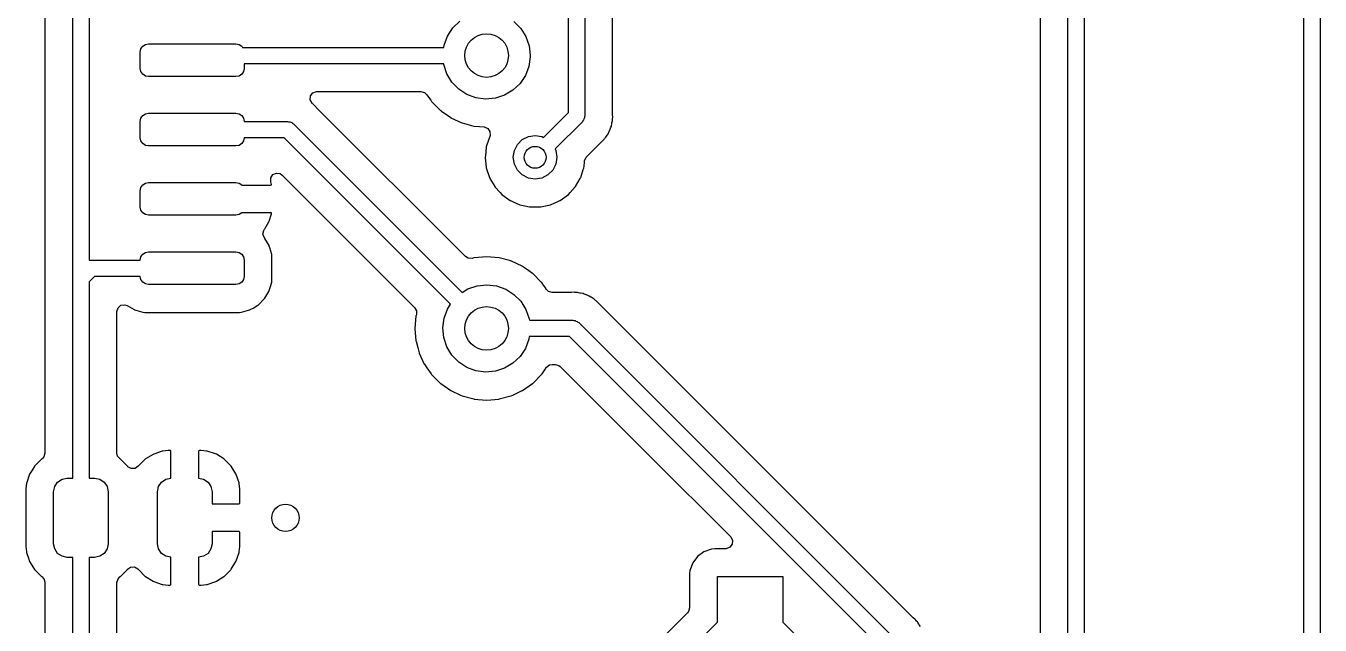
# Model space of a CAD drawing. Extents: x 41 to 172, y -227 to -42.
# Drawn here: x 79.96 to 103.66, y -87.06 to -76.08 of the extents above; entities that cross this region are included whole.
import ezdxf

# ---------------------------------------------------------------- set-up
doc = ezdxf.new("R2010")
doc.units = 0
doc.layers.add('BLACK', color=7, linetype='CONTINUOUS')

msp = doc.modelspace()

# ---------------------------------------------------------------- linework, layer by layer
at = {"layer": 'BLACK', "linetype": 'CONTINUOUS'}
for p, q in [((98.5285, -59.006), (98.5285, -116.261)), ((99.037, -116.524), (99.037, -58.969)), ((99.337, -59.0311), (99.337, -116.586)), ((103.355, -107.05), (103.355, -62.738)), ((103.655, -62.8001), (103.655, -107.05)), ((90.1895, -65.632), (90.1895, -77.7275)), ((89.8895, -77.6653), (89.8895, -65.6942)), ((90.698, -77.6905), (90.698, -65.7141)), ((80.815, -84.365), (80.815, -69.305)), ((81.115, -69.305), (81.115, -80.3731)), ((80.3065, -69.7646), (80.3065, -80.6443)), ((87.772, -76.1154), (87.8995, -75.9906)), ((88.8933, -75.9975), (89.019, -76.1241)), ((87.6144, -76.4329), (87.6754, -76.2653)), ((87.6754, -76.2653), (87.772, -76.1154)), ((89.019, -76.1241), (89.1135, -76.2753)), ((89.1135, -76.2753), (89.1721, -76.4438)), ((82.052, -76.558), (82.0634, -76.5006)), ((82.0634, -76.5006), (82.0959, -76.4519)), ((82.0959, -76.4519), (82.1446, -76.4194)), ((82.1446, -76.4194), (82.202, -76.408)), ((82.202, -76.408), (83.802, -76.408)), ((83.802, -76.408), (83.8594, -76.4194)), ((83.8594, -76.4194), (83.9081, -76.4519)), ((83.9081, -76.4519), (83.9208, -76.471)), ((83.9208, -76.471), (87.6096, -76.471)), ((87.6096, -76.471), (87.6144, -76.4329)), ((89.1721, -76.4438), (89.192, -76.621)), ((82.052, -76.858), (82.052, -76.558)), ((87.6079, -76.771), (83.952, -76.771)), ((83.952, -76.771), (83.952, -76.858)), ((87.6095, -76.7873), (87.6079, -76.771)), ((89.1917, -76.6433), (89.1669, -76.82)), ((89.192, -76.621), (89.1917, -76.6433)), ((82.0634, -76.9154), (82.052, -76.858)), ((82.0959, -76.9641), (82.0634, -76.9154)), ((82.1446, -76.9966), (82.0959, -76.9641)), ((82.202, -77.008), (82.1446, -76.9966)), ((83.802, -77.008), (82.202, -77.008)), ((83.8594, -76.9966), (83.802, -77.008)), ((83.9081, -76.9641), (83.8594, -76.9966)), ((83.9406, -76.9154), (83.9081, -76.9641)), ((83.952, -76.858), (83.9406, -76.9154)), ((87.6658, -76.9566), (87.6095, -76.7873)), ((87.7582, -77.1091), (87.6658, -76.9566)), ((89.1035, -76.9867), (89.0048, -77.1352)), ((89.1669, -76.82), (89.1035, -76.9867)), ((87.8821, -77.2374), (87.7582, -77.1091)), ((88.0313, -77.3351), (87.8821, -77.2374)), ((89.0048, -77.1352), (88.8757, -77.2582)), ((85.1628, -77.4323), (85.1679, -77.3615)), ((85.1969, -77.4946), (85.1628, -77.4323)), ((85.1679, -77.3615), (85.2104, -77.3046)), ((85.2104, -77.3046), (85.277, -77.2798)), ((85.277, -77.2798), (85.2859, -77.2795)), ((85.2859, -77.2795), (87.1901, -77.2795)), ((87.1901, -77.2795), (87.2582, -77.2995)), ((87.2582, -77.2995), (87.2933, -77.3332)), ((87.2933, -77.3332), (87.3131, -77.3615)), ((87.3131, -77.3615), (87.3688, -77.441)), ((87.3688, -77.441), (87.3858, -77.4653)), ((87.3858, -77.4653), (87.5477, -77.6272)), ((88.1985, -77.3972), (88.0313, -77.3351)), ((88.3752, -77.4208), (88.1985, -77.3972)), ((88.5529, -77.4047), (88.3752, -77.4208)), ((88.7225, -77.3495), (88.5529, -77.4047)), ((88.8757, -77.2582), (88.7225, -77.3495)), ((82.0634, -77.7706), (82.0959, -77.7219)), ((82.0959, -77.7219), (82.1446, -77.6894)), ((82.1446, -77.6894), (82.202, -77.678)), ((82.202, -77.678), (83.802, -77.678)), ((83.802, -77.678), (83.8594, -77.6894)), ((83.8594, -77.6894), (83.9081, -77.7219)), ((83.9081, -77.7219), (83.9406, -77.7706)), ((85.2059, -77.5036), (85.1969, -77.4946)), ((85.2087, -77.5064), (85.2059, -77.5036)), ((85.2452, -77.5406), (85.2087, -77.5064)), ((85.2604, -77.5549), (85.2452, -77.5406)), ((85.2647, -77.5616), (85.2604, -77.5549)), ((85.2727, -77.5704), (85.2647, -77.5616)), ((85.2647, -77.5616), (85.2647, -77.5616)), ((88.0066, -80.3044), (85.2727, -77.5704)), ((87.5477, -77.6272), (87.5522, -77.6304)), ((87.5522, -77.6304), (87.5522, -77.6304)), ((87.5522, -77.6304), (87.5693, -77.6423)), ((87.5693, -77.6423), (87.7353, -77.7585)), ((89.4342, -78.1207), (89.8895, -77.6653)), ((90.1895, -77.7275), (90.1844, -77.7466)), ((90.6986, -77.7023), (90.698, -77.6905)), ((90.7029, -77.7483), (90.6986, -77.7023)), ((82.052, -77.828), (82.0634, -77.7706)), ((82.052, -78.128), (82.052, -77.828)), ((83.9406, -77.7706), (83.952, -77.828)), ((83.952, -77.828), (84.749, -77.828)), ((84.749, -77.828), (84.7681, -77.8331)), ((84.7681, -77.8331), (84.7878, -77.8331)), ((84.7878, -77.8331), (84.8049, -77.843)), ((84.8049, -77.843), (84.824, -77.8481)), ((84.824, -77.8481), (84.838, -77.8621)), ((84.838, -77.8621), (84.8551, -77.8719)), ((84.8551, -77.8719), (87.9454, -80.9623)), ((87.7353, -77.7585), (87.7402, -77.7608)), ((87.7402, -77.7608), (87.7402, -77.7608)), ((87.7402, -77.7608), (87.9378, -77.853)), ((87.9378, -77.853), (87.9428, -77.8553)), ((87.9428, -77.8553), (87.9481, -77.8567)), ((87.9481, -77.8567), (87.9481, -77.8567)), ((87.9481, -77.8567), (88.1586, -77.9131)), ((88.1586, -77.9131), (88.1586, -77.9131)), ((88.1586, -77.9131), (88.1639, -77.9145)), ((88.1639, -77.9145), (88.2605, -77.923)), ((88.2605, -77.923), (88.3463, -77.9305)), ((88.3463, -77.9305), (88.4124, -77.9564)), ((88.4124, -77.9564), (88.4541, -78.0139)), ((90.1456, -77.8335), (89.6463, -78.3328)), ((90.1555, -77.8164), (90.1456, -77.8335)), ((90.1694, -77.8025), (90.1555, -77.8164)), ((90.1745, -77.7834), (90.1694, -77.8025)), ((90.1844, -77.7663), (90.1745, -77.7834)), ((90.1844, -77.7466), (90.1844, -77.7663)), ((90.6566, -77.9718), (90.662, -77.951)), ((90.662, -77.951), (90.6684, -77.9323)), ((90.6684, -77.9323), (90.6769, -77.9127)), ((90.6769, -77.9127), (90.6841, -77.867)), ((90.6841, -77.867), (90.6865, -77.8554)), ((90.6865, -77.8554), (90.696, -77.8183)), ((90.696, -77.8183), (90.698, -77.8107)), ((90.696, -77.8183), (90.696, -77.8183)), ((90.698, -77.7892), (90.6996, -77.7695)), ((90.698, -77.8107), (90.698, -77.7892)), ((90.6996, -77.7695), (90.7017, -77.7562)), ((90.7017, -77.7562), (90.7029, -77.7483)), ((82.0634, -78.1854), (82.052, -78.128)), ((82.0959, -78.2341), (82.0634, -78.1854)), ((83.9406, -78.1854), (83.9081, -78.2341)), ((83.952, -78.128), (83.9406, -78.1854)), ((84.6869, -78.128), (83.952, -78.128)), ((87.7337, -81.1748), (84.6869, -78.128)), ((88.4331, -78.1556), (88.3875, -78.2961)), ((88.4444, -78.1207), (88.4331, -78.1556)), ((88.4465, -78.1144), (88.4444, -78.1207)), ((88.4444, -78.1207), (88.4444, -78.1207)), ((88.4498, -78.1087), (88.4465, -78.1144)), ((88.4504, -78.1073), (88.4498, -78.1087)), ((88.458, -78.0848), (88.4504, -78.1073)), ((88.4541, -78.0139), (88.458, -78.0848)), ((88.9574, -78.2509), (89.0459, -78.1624)), ((89.0459, -78.1624), (89.1574, -78.1056)), ((89.1574, -78.1056), (89.281, -78.086)), ((89.281, -78.086), (89.4046, -78.1056)), ((89.4046, -78.1056), (89.4342, -78.1207)), ((90.4626, -78.2389), (90.5111, -78.1872)), ((90.5111, -78.1872), (90.5139, -78.1844)), ((90.5139, -78.1844), (90.5344, -78.1638)), ((90.5344, -78.1638), (90.5372, -78.1603)), ((90.5372, -78.1603), (90.5449, -78.1513)), ((90.5449, -78.1513), (90.553, -78.1426)), ((90.553, -78.1426), (90.5765, -78.1176)), ((90.5765, -78.1176), (90.5868, -78.0988)), ((90.5868, -78.0988), (90.5977, -78.0823)), ((90.5977, -78.0823), (90.606, -78.0716)), ((90.606, -78.0716), (90.6108, -78.0653)), ((90.606, -78.0716), (90.606, -78.0716)), ((90.6108, -78.0653), (90.6292, -78.0229)), ((90.6292, -78.0229), (90.6344, -78.0123)), ((90.6344, -78.0123), (90.6566, -77.9718)), ((82.1446, -78.2666), (82.0959, -78.2341)), ((82.202, -78.278), (82.1446, -78.2666)), ((83.802, -78.278), (82.202, -78.278)), ((83.8594, -78.2666), (83.802, -78.278)), ((83.9081, -78.2341), (83.8594, -78.2666)), ((88.3868, -78.3026), (88.3701, -78.4614)), ((88.3875, -78.2961), (88.3868, -78.3026)), ((88.3868, -78.3026), (88.3868, -78.3026)), ((88.881, -78.486), (88.9006, -78.3624)), ((88.9006, -78.3624), (88.9574, -78.2509)), ((89.6463, -78.3328), (89.6614, -78.3624)), ((89.6614, -78.3624), (89.681, -78.486)), ((90.224, -78.4743), (90.4471, -78.2511)), ((90.4471, -78.2511), (90.4559, -78.2431)), ((90.4559, -78.2431), (90.4626, -78.2389)), ((88.3701, -78.4614), (88.3675, -78.486)), ((88.3675, -78.486), (88.3682, -78.4926)), ((88.3682, -78.4926), (88.3866, -78.6677)), ((88.3866, -78.6677), (88.3875, -78.6759)), ((88.3875, -78.6759), (88.4465, -78.8576)), ((88.9006, -78.6096), (88.881, -78.486)), ((88.9574, -78.7211), (88.9006, -78.6096)), ((89.6614, -78.6096), (89.6046, -78.7211)), ((89.681, -78.486), (89.6614, -78.6096)), ((90.1725, -78.6822), (90.1745, -78.6759)), ((90.1745, -78.6759), (90.1766, -78.6566)), ((90.1766, -78.6566), (90.1856, -78.5711)), ((90.1856, -78.5711), (90.1878, -78.5502)), ((90.1878, -78.5502), (90.2148, -78.4846)), ((90.2148, -78.4846), (90.224, -78.4743)), ((84.4396, -78.9342), (84.4398, -78.8632)), ((84.4398, -78.8632), (84.4784, -78.8036)), ((84.4784, -78.8036), (84.543, -78.7743)), ((84.543, -78.7743), (84.6133, -78.7846)), ((84.6133, -78.7846), (84.6497, -78.81)), ((84.6497, -78.81), (87.0754, -81.2356)), ((88.4465, -78.8576), (88.4498, -78.8633)), ((88.4498, -78.8633), (88.4498, -78.8633)), ((88.4498, -78.8633), (88.4547, -78.8719)), ((88.4547, -78.8719), (88.542, -79.0229)), ((89.0459, -78.8096), (88.9574, -78.7211)), ((89.1574, -78.8664), (89.0459, -78.8096)), ((89.281, -78.886), (89.1574, -78.8664)), ((89.4046, -78.8664), (89.281, -78.886)), ((89.5161, -78.8096), (89.4046, -78.8664)), ((89.6046, -78.7211), (89.5161, -78.8096)), ((90.02, -79.0229), (90.1073, -78.8719)), ((90.1073, -78.8719), (90.1122, -78.8633)), ((90.1122, -78.8633), (90.1155, -78.8576)), ((90.1122, -78.8633), (90.1122, -78.8633)), ((90.1155, -78.8576), (90.1629, -78.7119)), ((90.1629, -78.7119), (90.1725, -78.6822)), ((90.1725, -78.6822), (90.1725, -78.6822)), ((82.052, -79.098), (82.0634, -79.0406)), ((82.052, -79.398), (82.052, -79.098)), ((82.0634, -79.0406), (82.0959, -78.9919)), ((82.0959, -78.9919), (82.1446, -78.9594)), ((82.1446, -78.9594), (82.202, -78.948)), ((82.202, -78.948), (83.802, -78.948)), ((83.802, -78.948), (83.8594, -78.9594)), ((83.8594, -78.9594), (83.9081, -78.9919)), ((83.9081, -78.9919), (83.9094, -78.994)), ((83.9094, -78.994), (84.4389, -78.994)), ((84.4389, -78.994), (84.4524, -78.99)), ((84.4535, -78.9821), (84.4396, -78.9342)), ((84.4524, -78.99), (84.4535, -78.9821)), ((88.542, -79.0229), (88.5464, -79.0279)), ((88.5464, -79.0279), (88.5464, -79.0279)), ((88.5464, -79.0279), (88.6415, -79.1335)), ((88.6415, -79.1335), (88.6697, -79.1649)), ((89.8923, -79.1649), (89.9205, -79.1335)), ((89.9205, -79.1335), (90.0156, -79.0279)), ((90.0156, -79.0279), (90.02, -79.0229)), ((90.0156, -79.0279), (90.0156, -79.0279)), ((88.6697, -79.1649), (88.8242, -79.2771)), ((88.8242, -79.2771), (88.8303, -79.2798)), ((88.8303, -79.2798), (88.8303, -79.2798)), ((88.8303, -79.2798), (88.8787, -79.3013)), ((88.8787, -79.3013), (88.9987, -79.3548)), ((88.9987, -79.3548), (89.0921, -79.3746)), ((89.0921, -79.3746), (89.1791, -79.3931)), ((89.3829, -79.3931), (89.4699, -79.3746)), ((89.4699, -79.3746), (89.5633, -79.3548)), ((89.5633, -79.3548), (89.6833, -79.3013)), ((89.6833, -79.3013), (89.7317, -79.2798)), ((89.7317, -79.2798), (89.7378, -79.2771)), ((89.7317, -79.2798), (89.7317, -79.2798)), ((89.7378, -79.2771), (89.8923, -79.1649)), ((82.0634, -79.4554), (82.052, -79.398)), ((82.0959, -79.5041), (82.0634, -79.4554)), ((82.1446, -79.5366), (82.0959, -79.5041)), ((82.202, -79.548), (82.1446, -79.5366)), ((83.802, -79.548), (82.202, -79.548)), ((83.8594, -79.5366), (83.802, -79.548)), ((83.9081, -79.5041), (83.8594, -79.5366)), ((83.9094, -79.502), (83.9081, -79.5041)), ((84.4446, -79.502), (83.9094, -79.502)), ((84.4129, -79.6538), (84.4519, -79.5194)), ((84.4519, -79.5053), (84.4446, -79.502)), ((84.4519, -79.5194), (84.4519, -79.5053)), ((89.1791, -79.3931), (89.1791, -79.3931)), ((89.1791, -79.3931), (89.1855, -79.3945)), ((89.1855, -79.3945), (89.3765, -79.3945)), ((89.3765, -79.3945), (89.3829, -79.3931)), ((89.3829, -79.3931), (89.3829, -79.3931)), ((84.2982, -79.8937), (84.3121, -79.8241)), ((84.3121, -79.8241), (84.3241, -79.8054)), ((84.3241, -79.8054), (84.3301, -79.7977)), ((84.3301, -79.7977), (84.4066, -79.6682)), ((84.4066, -79.6682), (84.4129, -79.6538)), ((84.3235, -79.9583), (84.2982, -79.8937)), ((84.3265, -79.9612), (84.3235, -79.9583)), ((84.3305, -79.968), (84.3265, -79.9612)), ((84.332, -79.9706), (84.3305, -79.968)), ((84.3305, -79.968), (84.3305, -79.968)), ((84.4111, -80.1044), (84.332, -79.9706)), ((82.052, -80.368), (82.0634, -80.3106)), ((82.0634, -80.3106), (82.0959, -80.2619)), ((82.0959, -80.2619), (82.1446, -80.2294)), ((82.1446, -80.2294), (82.202, -80.218)), ((82.202, -80.218), (83.802, -80.218)), ((83.802, -80.218), (83.8594, -80.2294)), ((83.8594, -80.2294), (83.9081, -80.2619)), ((83.9081, -80.2619), (83.9406, -80.3106)), ((83.9406, -80.3106), (83.952, -80.368)), ((84.4134, -80.112), (84.4111, -80.1044)), ((84.4225, -80.1436), (84.4134, -80.112)), ((84.4134, -80.112), (84.4134, -80.112)), ((84.4576, -80.2642), (84.4225, -80.1436)), ((84.4581, -80.2706), (84.4576, -80.2642)), ((84.4594, -80.2875), (84.4581, -80.2706)), ((84.4581, -80.2706), (84.4581, -80.2706)), ((84.4605, -80.3015), (84.4594, -80.2875)), ((84.4605, -80.7345), (84.4605, -80.3015)), ((88.0574, -80.3353), (88.0066, -80.3044)), ((88.1283, -80.337), (88.0574, -80.3353)), ((88.1586, -80.3289), (88.1283, -80.337)), ((88.1639, -80.3275), (88.1586, -80.3289)), ((88.392, -80.3075), (88.1639, -80.3275)), ((88.6201, -80.3275), (88.392, -80.3075)), ((88.6254, -80.3289), (88.6201, -80.3275)), ((88.8359, -80.3853), (88.6254, -80.3289)), ((88.6254, -80.3289), (88.6254, -80.3289)), ((81.115, -80.3731), (81.1339, -80.3731)), ((81.1339, -80.3731), (81.153, -80.368)), ((81.153, -80.368), (82.052, -80.368)), ((83.952, -80.368), (83.952, -80.668)), ((88.8412, -80.3867), (88.8359, -80.3853)), ((88.8359, -80.3853), (88.8359, -80.3853)), ((88.8462, -80.389), (88.8412, -80.3867)), ((89.0438, -80.4812), (88.8462, -80.389)), ((88.8462, -80.389), (88.8462, -80.389)), ((89.0487, -80.4835), (89.0438, -80.4812)), ((89.0438, -80.4812), (89.0438, -80.4812)), ((89.124, -80.5362), (89.0487, -80.4835)), ((89.2318, -80.6116), (89.124, -80.5362)), ((80.3049, -80.664), (80.3016, -80.6852)), ((80.3016, -80.6852), (80.3023, -80.693)), ((80.3023, -80.693), (80.3059, -80.7311)), ((80.3065, -80.6443), (80.3049, -80.664)), ((80.3059, -80.7311), (80.3065, -80.743)), ((80.3065, -80.743), (80.3065, -83.9056)), ((81.2151, -80.668), (81.115, -80.7681)), ((81.115, -80.7681), (81.115, -84.365)), ((82.052, -80.668), (81.2151, -80.668)), ((82.0634, -80.7254), (82.052, -80.668)), ((82.0959, -80.7741), (82.0634, -80.7254)), ((82.1446, -80.8066), (82.0959, -80.7741)), ((82.202, -80.818), (82.1446, -80.8066)), ((83.8594, -80.8066), (83.802, -80.818)), ((83.9081, -80.7741), (83.8594, -80.8066)), ((83.9406, -80.7254), (83.9081, -80.7741)), ((83.952, -80.668), (83.9406, -80.7254)), ((84.434, -80.853), (84.4576, -80.7718)), ((84.4576, -80.7718), (84.4583, -80.7627)), ((84.4583, -80.7627), (84.4603, -80.737)), ((84.4603, -80.7369), (84.4605, -80.7345)), ((84.4603, -80.737), (84.4603, -80.7369)), ((89.2363, -80.6148), (89.2318, -80.6116)), ((89.2318, -80.6116), (89.2318, -80.6116)), ((89.3982, -80.7767), (89.2363, -80.6148)), ((89.4014, -80.7812), (89.3982, -80.7767)), ((89.4233, -80.8125), (89.4014, -80.7812)), ((89.4014, -80.7812), (89.4014, -80.7812)), ((83.802, -80.818), (82.202, -80.818)), ((84.3305, -81.068), (84.4044, -80.943)), ((84.4044, -80.943), (84.4111, -80.9316)), ((84.4111, -80.9316), (84.4134, -80.9238)), ((84.4134, -80.9238), (84.434, -80.853)), ((87.9454, -80.9623), (88.0514, -80.8971)), ((88.0514, -80.8971), (88.2202, -80.8397)), ((88.2202, -80.8397), (88.3976, -80.821)), ((88.3976, -80.821), (88.5747, -80.8421)), ((88.5747, -80.8421), (88.7427, -80.902)), ((88.7427, -80.902), (88.8933, -80.9975)), ((88.8933, -80.9975), (89.019, -81.1241)), ((89.4682, -80.8767), (89.4233, -80.8125)), ((89.4907, -80.9088), (89.4682, -80.8767)), ((89.5258, -80.9425), (89.4907, -80.9088)), ((89.5939, -80.9625), (89.5258, -80.9425)), ((89.936, -80.9625), (89.5939, -80.9625)), ((89.9479, -80.9619), (89.936, -80.9625)), ((89.9939, -80.9576), (89.9479, -80.9619)), ((90.0017, -80.9588), (89.9939, -80.9576)), ((90.0151, -80.9609), (90.0017, -80.9588)), ((90.0348, -80.9625), (90.0151, -80.9609)), ((90.0562, -80.9625), (90.0348, -80.9625)), ((90.0729, -80.9668), (90.0562, -80.9625)), ((90.101, -80.974), (90.0729, -80.9668)), ((90.1126, -80.9764), (90.101, -80.974)), ((90.1582, -80.9836), (90.1126, -80.9764)), ((90.1779, -80.9921), (90.1582, -80.9836)), ((90.1966, -80.9985), (90.1779, -80.9921)), ((90.2174, -81.0039), (90.1966, -80.9985)), ((90.2243, -81.0077), (90.2174, -81.0039)), ((90.2578, -81.0261), (90.2243, -81.0077)), ((90.2243, -81.0077), (90.2243, -81.0077)), ((90.2685, -81.0313), (90.2578, -81.0261)), ((90.3036, -81.0465), (90.2685, -81.0313)), ((90.3109, -81.0497), (90.3036, -81.0465)), ((90.3036, -81.0465), (90.3036, -81.0465)), ((81.6235, -81.3118), (81.6435, -81.2437)), ((81.6435, -81.2437), (81.6972, -81.1972)), ((81.6972, -81.1972), (81.7674, -81.1871)), ((81.7674, -81.1871), (81.8136, -81.2034)), ((81.8136, -81.2034), (81.9384, -81.2771)), ((81.9384, -81.2771), (81.946, -81.2794)), ((81.946, -81.2794), (81.946, -81.2794)), ((81.946, -81.2794), (81.9726, -81.2871)), ((84.0314, -81.2871), (84.058, -81.2794)), ((84.058, -81.2794), (84.0656, -81.2771)), ((84.058, -81.2794), (84.058, -81.2794)), ((84.0656, -81.2771), (84.1164, -81.2471)), ((84.1164, -81.2471), (84.202, -81.1965)), ((84.202, -81.1965), (84.2088, -81.1925)), ((84.202, -81.1965), (84.202, -81.1965)), ((84.2088, -81.1925), (84.3265, -81.0748)), ((84.3265, -81.0748), (84.3305, -81.068)), ((84.3305, -81.068), (84.3305, -81.068)), ((87.0754, -81.2356), (87.1094, -81.2979)), ((87.6144, -81.4329), (87.6754, -81.2653)), ((87.6754, -81.2653), (87.7337, -81.1748)), ((89.019, -81.1241), (89.1135, -81.2753)), ((89.1135, -81.2753), (89.1721, -81.4438)), ((90.3172, -81.0546), (90.3109, -81.0497)), ((90.3278, -81.0628), (90.3172, -81.0546)), ((90.3444, -81.0737), (90.3278, -81.0628)), ((90.3553, -81.0797), (90.3444, -81.0737)), ((90.3632, -81.084), (90.3553, -81.0797)), ((90.3887, -81.1081), (90.3632, -81.084)), ((90.3968, -81.1156), (90.3887, -81.1081)), ((90.4058, -81.1234), (90.3968, -81.1156)), ((90.4094, -81.1261), (90.4058, -81.1234)), ((90.4299, -81.1466), (90.4094, -81.1261)), ((90.4328, -81.1494), (90.4299, -81.1466)), ((90.469, -81.1834), (90.4328, -81.1494)), ((90.4844, -81.1979), (90.469, -81.1834)), ((90.4887, -81.2046), (90.4844, -81.1979)), ((90.4967, -81.2134), (90.4887, -81.2046)), ((90.4887, -81.2046), (90.4887, -81.2046)), ((96.1975, -86.9142), (90.4967, -81.2134)), ((81.6235, -83.9054), (81.6235, -81.3118)), ((81.9726, -81.2871), (82.0982, -81.3236)), ((82.0982, -81.3236), (82.1046, -81.3241)), ((82.1046, -81.3241), (82.1046, -81.3241)), ((82.1046, -81.3241), (82.133, -81.3263)), ((82.133, -81.3263), (82.133, -81.3263)), ((82.133, -81.3263), (82.1355, -81.3265)), ((82.1355, -81.3265), (83.8685, -81.3265)), ((83.8685, -81.3265), (83.8709, -81.3263)), ((83.8709, -81.3263), (83.871, -81.3263)), ((83.871, -81.3263), (83.8994, -81.3241)), ((83.8994, -81.3241), (83.9058, -81.3236)), ((83.8994, -81.3241), (83.8994, -81.3241)), ((83.9058, -81.3236), (84.0314, -81.2871)), ((87.0985, -81.3929), (87.0785, -81.621)), ((87.1005, -81.3852), (87.0985, -81.3929)), ((87.108, -81.3573), (87.1005, -81.3852)), ((87.1094, -81.2979), (87.108, -81.3573)), ((87.5921, -81.6098), (87.6144, -81.4329)), ((89.1721, -81.4438), (89.1752, -81.471)), ((89.1752, -81.471), (89.973, -81.471)), ((89.973, -81.471), (89.9921, -81.4761)), ((89.9921, -81.4761), (90.0118, -81.4761)), ((90.0118, -81.4761), (90.0289, -81.486)), ((90.0289, -81.486), (90.048, -81.4911)), ((90.048, -81.4911), (90.062, -81.5051)), ((90.062, -81.5051), (90.0791, -81.5149)), ((90.0791, -81.5149), (95.8641, -87.2999)), ((87.0785, -81.621), (87.0985, -81.8491)), ((87.6095, -81.7873), (87.5921, -81.6098)), ((87.0985, -81.8491), (87.0999, -81.8544)), ((87.0999, -81.8544), (87.0999, -81.8544)), ((87.0999, -81.8544), (87.1304, -81.9682)), ((87.1304, -81.9682), (87.1577, -82.0702)), ((87.6658, -81.9566), (87.6095, -81.7873)), ((87.7582, -82.1091), (87.6658, -81.9566)), ((89.1035, -81.9867), (89.0048, -82.1352)), ((89.1669, -81.82), (89.1035, -81.9867)), ((89.1737, -81.771), (89.1669, -81.82)), ((89.9109, -81.771), (89.1737, -81.771)), ((95.608, -87.4681), (89.9109, -81.771)), ((87.1577, -82.0702), (87.16, -82.0752)), ((87.16, -82.0752), (87.16, -82.0752)), ((87.16, -82.0752), (87.2522, -82.2728)), ((87.8821, -82.2374), (87.7582, -82.1091)), ((89.0048, -82.1352), (88.8757, -82.2582)), ((87.2522, -82.2728), (87.2522, -82.2728)), ((87.2522, -82.2728), (87.2545, -82.2777)), ((87.2545, -82.2777), (87.2995, -82.342)), ((87.2995, -82.342), (87.3764, -82.4519)), ((87.3764, -82.4519), (87.3858, -82.4653)), ((87.3858, -82.4653), (87.5477, -82.6272)), ((88.0313, -82.3351), (87.8821, -82.2374)), ((88.1985, -82.3972), (88.0313, -82.3351)), ((88.3752, -82.4208), (88.1985, -82.3972)), ((88.5529, -82.4047), (88.3752, -82.4208)), ((88.7225, -82.3495), (88.5529, -82.4047)), ((88.8757, -82.2582), (88.7225, -82.3495)), ((89.2363, -82.6272), (89.3982, -82.4653)), ((89.3982, -82.4653), (89.4076, -82.4519)), ((89.4076, -82.4519), (89.4582, -82.3796)), ((89.4582, -82.3796), (89.4907, -82.3332)), ((89.4907, -82.3332), (89.5461, -82.2889)), ((89.5461, -82.2889), (89.5939, -82.2795)), ((89.5939, -82.2795), (89.6481, -82.2795)), ((89.6481, -82.2795), (89.7162, -82.2995)), ((89.7162, -82.2995), (89.7372, -82.3164)), ((89.7372, -82.3164), (91.3807, -83.9599)), ((87.5477, -82.6272), (87.5522, -82.6304)), ((87.5522, -82.6304), (87.5522, -82.6304)), ((87.5522, -82.6304), (87.6134, -82.6732)), ((87.6134, -82.6732), (87.7353, -82.7585)), ((89.0487, -82.7585), (89.1706, -82.6732)), ((89.1706, -82.6732), (89.2318, -82.6304)), ((89.2318, -82.6304), (89.2363, -82.6272)), ((89.2318, -82.6304), (89.2318, -82.6304)), ((87.7353, -82.7585), (87.7402, -82.7608)), ((87.7402, -82.7608), (87.7402, -82.7608)), ((87.7402, -82.7608), (87.9121, -82.841)), ((87.9121, -82.841), (87.9428, -82.8553)), ((87.9428, -82.8553), (87.9481, -82.8567)), ((87.9481, -82.8567), (87.9481, -82.8567)), ((87.9481, -82.8567), (88.1586, -82.9131)), ((88.1586, -82.9131), (88.1586, -82.9131)), ((88.1586, -82.9131), (88.1639, -82.9145)), ((88.1639, -82.9145), (88.392, -82.9345)), ((88.392, -82.9345), (88.6201, -82.9145)), ((88.6201, -82.9145), (88.6254, -82.9131)), ((88.6254, -82.9131), (88.8359, -82.8567)), ((88.6254, -82.9131), (88.6254, -82.9131)), ((88.8359, -82.8567), (88.8412, -82.8553)), ((88.8359, -82.8567), (88.8359, -82.8567)), ((88.8412, -82.8553), (88.8719, -82.841)), ((88.8719, -82.841), (89.0438, -82.7608)), ((89.0438, -82.7608), (89.0487, -82.7585)), ((89.0438, -82.7608), (89.0438, -82.7608)), ((82.4524, -83.8701), (82.2982, -83.9216)), ((82.4658, -83.8673), (82.4524, -83.8701)), ((82.5614, -83.8573), (82.4658, -83.8673)), ((82.5679, -83.857), (82.5614, -83.8573)), ((82.5975, -83.857), (82.5679, -83.857)), ((82.6051, -83.8587), (82.5975, -83.857)), ((82.6065, -83.8599), (82.6051, -83.8587)), ((82.611, -83.8751), (82.6065, -83.8599)), ((82.611, -84.3658), (82.611, -83.8751)), ((83.1207, -83.8629), (83.119, -83.8705)), ((83.119, -83.8705), (83.119, -84.3658)), ((83.1219, -83.8615), (83.1207, -83.8629)), ((83.1371, -83.857), (83.1219, -83.8615)), ((83.1621, -83.857), (83.1371, -83.857)), ((83.1686, -83.8573), (83.1621, -83.857)), ((83.2629, -83.867), (83.1686, -83.8573)), ((83.2763, -83.8699), (83.2629, -83.867)), ((83.4306, -83.921), (83.2763, -83.8699)), ((80.2407, -84.0165), (80.1157, -84.1417)), ((80.2469, -84.0127), (80.2407, -84.0165)), ((80.2526, -84.0081), (80.2469, -84.0127)), ((80.2865, -83.9737), (80.2521, -84.0075)), ((80.2521, -84.0075), (80.2526, -84.0081)), ((80.3065, -83.9056), (80.2865, -83.9737)), ((81.6359, -83.9599), (81.6235, -83.9054)), ((81.6774, -84.006), (81.6359, -83.9599)), ((81.6763, -84.0073), (81.6774, -84.006)), ((81.6821, -84.0119), (81.6763, -84.0073)), ((81.6883, -84.0157), (81.6821, -84.0119)), ((81.8135, -84.1407), (81.6883, -84.0157)), ((82.1358, -84.0221), (82.0213, -84.1368)), ((82.1472, -84.0131), (82.1358, -84.0221)), ((82.285, -83.9278), (82.1472, -84.0131)), ((82.2982, -83.9216), (82.285, -83.9278)), ((83.4438, -83.9272), (83.4306, -83.921)), ((83.5818, -84.0122), (83.4438, -83.9272)), ((83.5932, -84.0213), (83.5818, -84.0122)), ((83.7079, -84.1358), (83.5932, -84.0213)), ((91.3807, -83.9599), (92.8622, -85.4414)), ((80.0229, -84.2923), (79.9672, -84.4601)), ((80.0687, -84.218), (80.0229, -84.2923)), ((80.1119, -84.1479), (80.0687, -84.218)), ((80.1157, -84.1417), (80.1119, -84.1479)), ((80.1119, -84.1479), (80.1119, -84.1479)), ((80.6193, -84.384), (80.715, -84.365)), ((80.715, -84.365), (80.815, -84.365)), ((81.115, -84.365), (81.215, -84.365)), ((81.215, -84.365), (81.3107, -84.384)), ((81.8172, -84.1466), (81.8135, -84.1407)), ((81.824, -84.1544), (81.8172, -84.1466)), ((81.8854, -84.1901), (81.824, -84.1544)), ((81.9563, -84.1868), (81.8854, -84.1901)), ((82.0142, -84.1458), (81.9563, -84.1868)), ((82.0213, -84.1368), (82.0142, -84.1458)), ((82.5193, -84.384), (82.611, -84.3658)), ((83.119, -84.3658), (83.2107, -84.384)), ((83.7169, -84.1472), (83.7079, -84.1358)), ((83.8022, -84.285), (83.7169, -84.1472)), ((83.8084, -84.2982), (83.8022, -84.285)), ((83.8599, -84.4524), (83.8084, -84.2982)), ((79.9632, -84.499), (79.9565, -84.5646)), ((79.9565, -84.5646), (79.9565, -85.6154)), ((79.9665, -84.467), (79.9632, -84.499)), ((79.9672, -84.4601), (79.9665, -84.467)), ((79.9665, -84.467), (79.9665, -84.467)), ((80.465, -84.615), (80.484, -84.5193)), ((80.484, -84.5193), (80.5382, -84.4382)), ((80.5382, -84.4382), (80.6193, -84.384)), ((81.3107, -84.384), (81.3918, -84.4382)), ((81.3918, -84.4382), (81.446, -84.5193)), ((81.446, -84.5193), (81.465, -84.615)), ((82.365, -84.615), (82.384, -84.5193)), ((82.384, -84.5193), (82.4382, -84.4382)), ((82.4382, -84.4382), (82.5193, -84.384)), ((83.2107, -84.384), (83.2918, -84.4382)), ((83.2918, -84.4382), (83.346, -84.5193)), ((83.346, -84.5193), (83.365, -84.615)), ((83.8627, -84.4658), (83.8599, -84.4524)), ((83.8727, -84.5614), (83.8627, -84.4658)), ((83.873, -84.5679), (83.8727, -84.5614)), ((83.873, -84.8225), (83.873, -84.5679)), ((80.465, -85.565), (80.465, -84.615)), ((81.465, -84.615), (81.465, -85.565)), ((82.365, -85.565), (82.365, -84.615)), ((83.365, -84.615), (83.365, -84.836)), ((83.365, -84.836), (83.8549, -84.836)), ((83.8549, -84.836), (83.8701, -84.8315)), ((83.8701, -84.8315), (83.8713, -84.8301)), ((83.8713, -84.8301), (83.873, -84.8225)), ((83.8595, -85.344), (83.365, -85.344)), ((83.365, -85.344), (83.365, -85.565)), ((83.8671, -85.3457), (83.8595, -85.344)), ((83.8685, -85.3469), (83.8671, -85.3457)), ((83.873, -85.3621), (83.8685, -85.3469)), ((83.873, -85.6121), (83.873, -85.3621)), ((92.8622, -85.4414), (92.8962, -85.5037)), ((92.8962, -85.5037), (92.8911, -85.5745)), ((79.9565, -85.6154), (79.9568, -85.6186)), ((79.9568, -85.6186), (79.9568, -85.6187)), ((79.9568, -85.6187), (79.9668, -85.7142)), ((79.9668, -85.7142), (79.9675, -85.7212)), ((79.9675, -85.7212), (79.9697, -85.7277)), ((79.9697, -85.7277), (79.9697, -85.7277)), ((79.9697, -85.7277), (80.0036, -85.8295)), ((80.484, -85.6607), (80.465, -85.565)), ((80.5382, -85.7418), (80.484, -85.6607)), ((80.6193, -85.796), (80.5382, -85.7418)), ((81.3918, -85.7418), (81.3107, -85.796)), ((81.446, -85.6607), (81.3918, -85.7418)), ((81.465, -85.565), (81.446, -85.6607)), ((82.384, -85.6607), (82.365, -85.565)), ((82.4382, -85.7418), (82.384, -85.6607)), ((82.5193, -85.796), (82.4382, -85.7418)), ((83.2918, -85.7418), (83.2107, -85.796)), ((83.346, -85.6607), (83.2918, -85.7418)), ((83.365, -85.565), (83.346, -85.6607)), ((83.809, -85.8806), (83.8601, -85.7263)), ((83.8601, -85.7263), (83.863, -85.7129)), ((83.863, -85.7129), (83.8727, -85.6186)), ((83.8727, -85.6186), (83.873, -85.6121)), ((92.3713, -85.7144), (92.2547, -85.8017)), ((92.5077, -85.6633), (92.3713, -85.7144)), ((92.5699, -85.6565), (92.5077, -85.6633)), ((92.7731, -85.6565), (92.5699, -85.6565)), ((92.7821, -85.6562), (92.7731, -85.6565)), ((92.8486, -85.6314), (92.7821, -85.6562)), ((92.8911, -85.5745), (92.8486, -85.6314)), ((80.0036, -85.8295), (80.0234, -85.8889)), ((80.0234, -85.8889), (80.1165, -86.0393)), ((80.715, -85.815), (80.6193, -85.796)), ((80.815, -85.815), (80.715, -85.815)), ((80.815, -97.065), (80.815, -85.815)), ((81.215, -85.815), (81.115, -85.815)), ((81.115, -85.815), (81.115, -93.322)), ((81.3107, -85.796), (81.215, -85.815)), ((81.8171, -86.0338), (81.8744, -85.9932)), ((81.8744, -85.9932), (81.9453, -85.9899)), ((81.9453, -85.9899), (82.0067, -86.0256)), ((82.611, -85.8142), (82.5193, -85.796)), ((82.611, -86.3095), (82.611, -85.8142)), ((83.2107, -85.796), (83.119, -85.8142)), ((83.119, -85.8142), (83.119, -86.3049)), ((83.7178, -86.0318), (83.8028, -85.8938)), ((83.8028, -85.8938), (83.809, -85.8806)), ((92.1674, -85.9183), (92.1163, -86.0547)), ((92.2547, -85.8017), (92.1674, -85.9183)), ((80.1165, -86.0393), (80.2417, -86.1643)), ((80.2417, -86.1643), (80.2479, -86.1681)), ((80.2479, -86.1681), (80.2537, -86.1727)), ((80.2537, -86.1727), (80.2526, -86.174)), ((80.2526, -86.174), (80.2941, -86.2201)), ((80.2941, -86.2201), (80.3065, -86.2746)), ((81.6235, -86.2744), (81.6435, -86.2063)), ((81.6435, -86.2063), (81.6779, -86.1725)), ((81.6774, -86.1719), (81.6831, -86.1673)), ((81.6779, -86.1725), (81.6774, -86.1719)), ((81.6831, -86.1673), (81.6893, -86.1635)), ((81.6893, -86.1635), (81.8143, -86.0383)), ((81.8143, -86.0383), (81.8171, -86.0338)), ((82.0067, -86.0256), (82.0141, -86.0341)), ((82.0141, -86.0341), (82.0221, -86.0442)), ((82.0221, -86.0442), (82.1368, -86.1587)), ((82.1368, -86.1587), (82.1482, -86.1678)), ((82.1482, -86.1678), (82.2862, -86.2528)), ((82.2862, -86.2528), (82.2994, -86.259)), ((82.2994, -86.259), (82.4537, -86.3101)), ((83.2776, -86.3099), (83.4318, -86.2584)), ((83.4318, -86.2584), (83.445, -86.2522)), ((83.445, -86.2522), (83.5828, -86.1669)), ((83.5828, -86.1669), (83.5942, -86.1579)), ((83.5942, -86.1579), (83.7087, -86.0432)), ((83.7087, -86.0432), (83.7178, -86.0318)), ((92.1163, -86.0547), (92.1095, -86.1169)), ((92.1095, -86.1169), (92.1095, -86.74)), ((92.618, -87.0029), (92.618, -86.165)), ((92.618, -86.165), (93.818, -86.165)), ((93.818, -86.165), (93.818, -87.0029)), ((80.3065, -86.2746), (80.3065, -93.4763)), ((81.6235, -88.8682), (81.6235, -86.2744)), ((82.4537, -86.3101), (82.4671, -86.313)), ((82.4671, -86.313), (82.5614, -86.3227)), ((82.5614, -86.3227), (82.5679, -86.323)), ((82.5679, -86.323), (82.5929, -86.323)), ((82.5929, -86.323), (82.6081, -86.3185)), ((82.6081, -86.3185), (82.6093, -86.3171)), ((82.6093, -86.3171), (82.611, -86.3095)), ((83.119, -86.3049), (83.1235, -86.3201)), ((83.1235, -86.3201), (83.1249, -86.3213)), ((83.1249, -86.3213), (83.1325, -86.323)), ((83.1325, -86.323), (83.1621, -86.323)), ((83.1621, -86.323), (83.1686, -86.3227)), ((83.1686, -86.3227), (83.2642, -86.3127)), ((83.2642, -86.3127), (83.2776, -86.3099)), ((92.0726, -86.8291), (90.8241, -88.0776)), ((92.0895, -86.8082), (92.0726, -86.8291)), ((92.1095, -86.74), (92.0895, -86.8082)), ((96.2062, -86.9222), (96.1975, -86.9142)), ((96.2418, -86.9516), (96.2062, -86.9222)), ((96.2544, -86.969), (96.2418, -86.9516)), ((96.2673, -86.984), (96.2544, -86.969)), ((90.9979, -88.623), (92.618, -87.0029)), ((93.818, -87.0029), (94.7211, -87.9059)), ((96.2825, -86.9992), (96.2673, -86.984)), ((96.2865, -87.0061), (96.2825, -86.9992)), ((96.306, -87.0389), (96.2865, -87.0061)), ((96.3125, -87.0488), (96.306, -87.0389)), ((96.335, -87.0798), (96.3125, -87.0488))]:
    msp.add_line(p, q, dxfattribs=at)
at = {"layer": 'BLACK'}
for centre, radius in [((88.392, -76.621), 0.4), ((89.281, -78.486), 0.2), ((88.392, -81.621), 0.4), ((84.709, -85.09), 0.25)]:
    msp.add_circle(centre, radius, dxfattribs=at)

doc.saveas('drawing.dxf')
